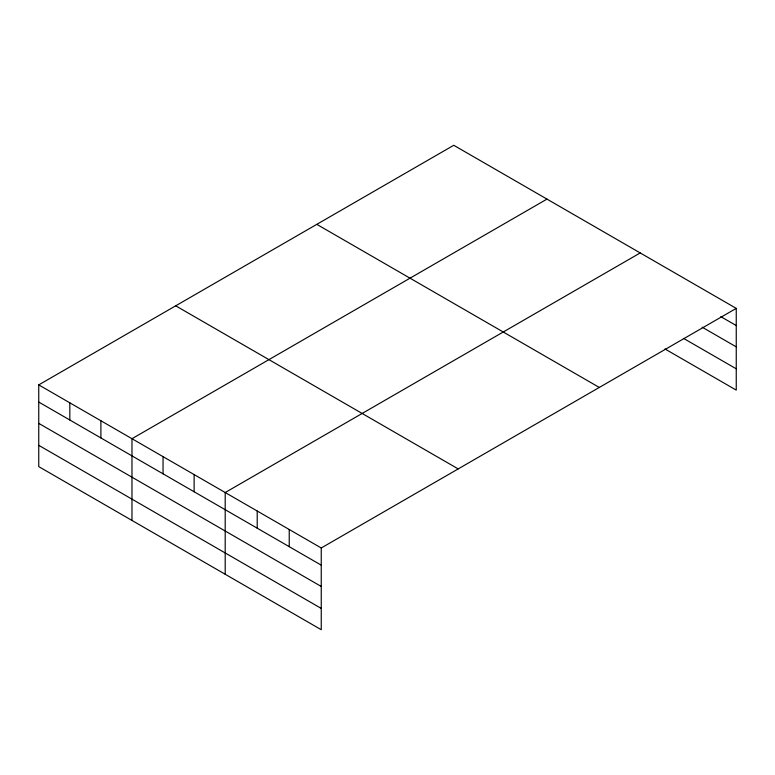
<?xml version="1.0" encoding="UTF-8"?>
<svg xmlns="http://www.w3.org/2000/svg" width="775" height="775" viewBox="0 0 775 775"><rect width="100%" height="100%" fill="white"/><g stroke="black" fill="none" stroke-linecap="round" stroke-linejoin="round"><path stroke-width="1.16" d="M38.75 384.884L321.247 547.983L321.247 629.717L38.75 466.618L38.75 384.884L453.753 145.283L736.25 308.382L736.25 390.116L664.989 348.973M546.976 199.107L131.973 438.708L131.973 520.442M640.198 252.931L225.196 492.532L225.196 574.265M321.247 547.983L736.25 308.382M720.76 316.617L736.25 325.558M702.169 327.186L736.25 346.861M683.579 338.404L736.25 368.813M316.801 224.353L599.298 387.452M175.702 305.815L458.199 468.914M38.75 402.06L321.247 565.159M38.75 423.363L321.247 586.462M38.75 445.315L321.247 608.414M289.23 529.499L289.23 546.675M257.213 511.016L257.213 528.192M194.128 474.591L194.128 491.767M163.05 456.649L163.05 473.825M100.895 420.767L100.895 437.943M69.828 402.826L69.828 420.002"/></g></svg>
